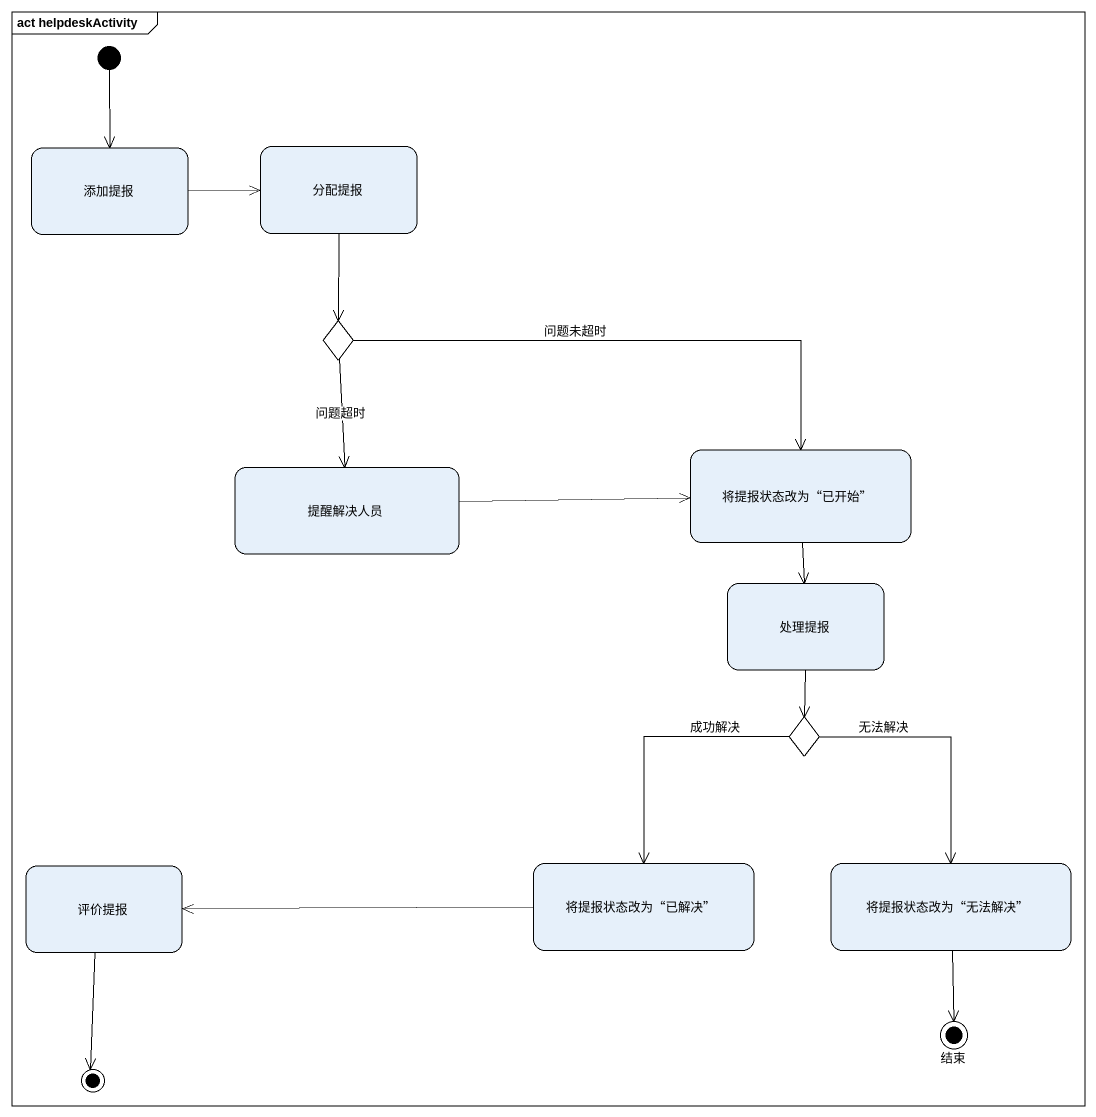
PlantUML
@startuml
mainframe act helpdeskActivity
hide empty description
state 添加提报
state 分配提报
state choice1 <<choice>>
state 提醒解决人员
state "将提报状态改为“已开始”" as 将提报状态改为_已开始
state 处理提报
state choice2 <<choice>>
state 评价提报
state "将提报状态改为“已解决”" as 将提报状态改为_已解决
state "将提报状态改为“无法解决”" as 将提报状态改为_无法解决
state 结束 <<end>>
state final1 <<end>>
[*] --> 添加提报
添加提报 -right-> 分配提报
分配提报 --> choice1
choice1 --> 提醒解决人员 : 问题超时
choice1 -right-> 将提报状态改为_已开始 : 问题未超时
提醒解决人员 -right-> 将提报状态改为_已开始
将提报状态改为_已开始 --> 处理提报
处理提报 --> choice2
choice2 --> 将提报状态改为_已解决 : 成功解决
choice2 --> 将提报状态改为_无法解决 : 无法解决
评价提报 --> final1
将提报状态改为_已解决 -left-> 评价提报
将提报状态改为_无法解决 --> 结束
@enduml
